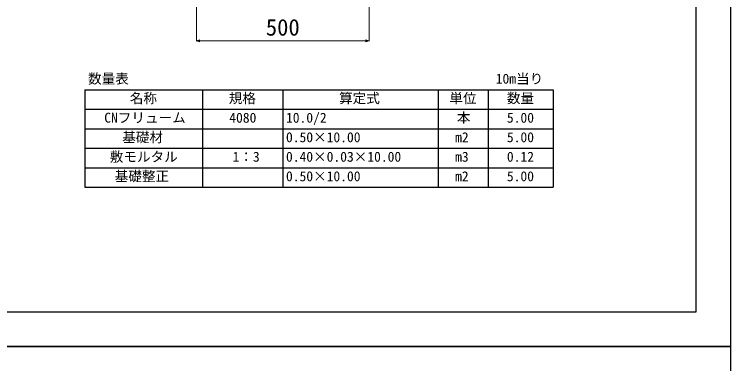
# Model space of a CAD drawing. Units: millimetres, scale not verified. Extents: x 0 to 12600, y -2970 to 2970.
# Drawn here: x 10525 to 12600, y -50 to 961 of the extents above; entities that cross this region are included whole.
import ezdxf
from ezdxf.enums import TextEntityAlignment as Align

# ---------------------------------------------------------------- set-up
doc = ezdxf.new("R2010")
doc.units = ezdxf.units.MM
doc.header["$LTSCALE"] = 40
for name, color, linetype, lineweight in [('0_5', 7, 'Continuous', 25), ('Defpoints_2', 7, 'Continuous', 25), ('SUNPOU', 7, 'Continuous', 13), ('文字', 5, 'Continuous', 25)]:
    doc.layers.add(name, color=color, linetype=linetype, lineweight=lineweight)
doc.styles.add('ＭＳ ゴシック', font='')
doc.styles.get('ＭＳ ゴシック').set_extended_font_data('MS Gothic')

# ---------------------------------------------------------------- blocks, each defined once
blk = doc.blocks.new('_Open30')
at = {"color": 7, "linetype": 'Continuous', "lineweight": 13}
for p, q in [((-1, 0.268), (0, 0)), ((0, 0), (-1, -0.268)), ((0, 0), (-1, 0))]:
    blk.add_line(p, q, dxfattribs=at)

msp = doc.modelspace()

# ---------------------------------------------------------------- linework, layer by layer
at = {"layer": '0_5'}
for p, q in [((12600, 0), (12600, 2970)), ((8400, 0), (12600, 0))]:
    msp.add_line(p, q, dxfattribs=at)
at = {"layer": 'Defpoints_2'}
for p, q in [((12600, 0), (8400, 0)), ((12600, -2970), (12600, 0))]:
    msp.add_line(p, q, dxfattribs=at)
at = {"layer": 'SUNPOU'}
for p, q in [((11052.39, 1064.42), (11052.39, 883.17)), ((11552.39, 1064.42), (11552.39, 883.17)), ((11062.39, 884.42), (11542.39, 884.42))]:
    msp.add_line(p, q, dxfattribs=at)
at = {"layer": '文字'}
for p, q in [((12500, 100), (12500, 2870)), ((10728.97, 743.18), (12086.09, 743.18)), ((10728.97, 743.18), (10728.97, 460.75)), ((11070.27, 743.18), (11070.27, 460.75)), ((11302.39, 743.18), (11302.39, 460.75)), ((11752.86, 743.18), (11752.86, 460.75)), ((11897.64, 743.18), (11897.64, 460.75)), ((12086.09, 743.18), (12086.09, 460.75)), ((10728.97, 686.7), (12086.09, 686.7)), ((10728.97, 630.21), (12086.09, 630.21)), ((10728.97, 573.72), (12086.09, 573.72)), ((10728.97, 517.23), (12086.09, 517.23)), ((10728.97, 460.75), (12086.09, 460.75)), ((8500, 100), (12500, 100))]:
    msp.add_line(p, q, dxfattribs=at)

# ---------------------------------------------------------------- block references
at = {"layer": 'SUNPOU', "xscale": 10, "yscale": 10, "rotation": 180}
msp.add_blockref('_Open30', (11052.39, 884.42), dxfattribs=at)
at = {"layer": 'SUNPOU', "xscale": 10, "yscale": 10}
msp.add_blockref('_Open30', (11552.39, 884.42), dxfattribs=at)

# ---------------------------------------------------------------- texts
at = {"layer": 'SUNPOU', "style": 'ＭＳ ゴシック'}
msp.add_text('500', height=48.11, dxfattribs=at).set_placement((11253.52, 885.17), align=Align.BOTTOM_LEFT)
at = {"layer": '文字', "style": 'ＭＳ ゴシック'}
for s, p in [('数量表', (10738.47, 751.87)), ('10m当り', (11919.48, 751.87)), ('名称', (10859.51, 695.39)), ('規格', (11146.22, 695.39)), ('算定式', (11465.68, 695.39)), ('単位', (11785.14, 695.39)), ('数量', (11951.76, 695.39)), ('CNフリューム', (10785.46, 638.9)), ('4080', (11147.57, 638.9)), ('10.0/2', (11311.88, 638.9)), ('本', (11806.98, 638.9)), ('5.00', (11951.76, 638.9)), ('基礎材', (10837.68, 582.41)), ('0.50×10.00', (11311.88, 582.41)), ('m2', (11801.76, 582.41)), ('5.00', (11951.76, 582.41)), ('敷モルタル', (10801.6, 525.92)), ('1：3', (11157.14, 525.92)), ('0.40×0.03×10.00', (11311.88, 525.92)), ('m3', (11801.76, 525.92)), ('0.12', (11951.76, 525.92)), ('基礎整正', (10815.84, 469.44)), ('0.50×10.00', (11311.88, 469.44)), ('m2', (11801.76, 469.44)), ('5.00', (11951.76, 469.44))]:
    msp.add_text(s, height=28.86, dxfattribs=at).set_placement(p, align=Align.BOTTOM_LEFT)

doc.saveas('drawing.dxf')
